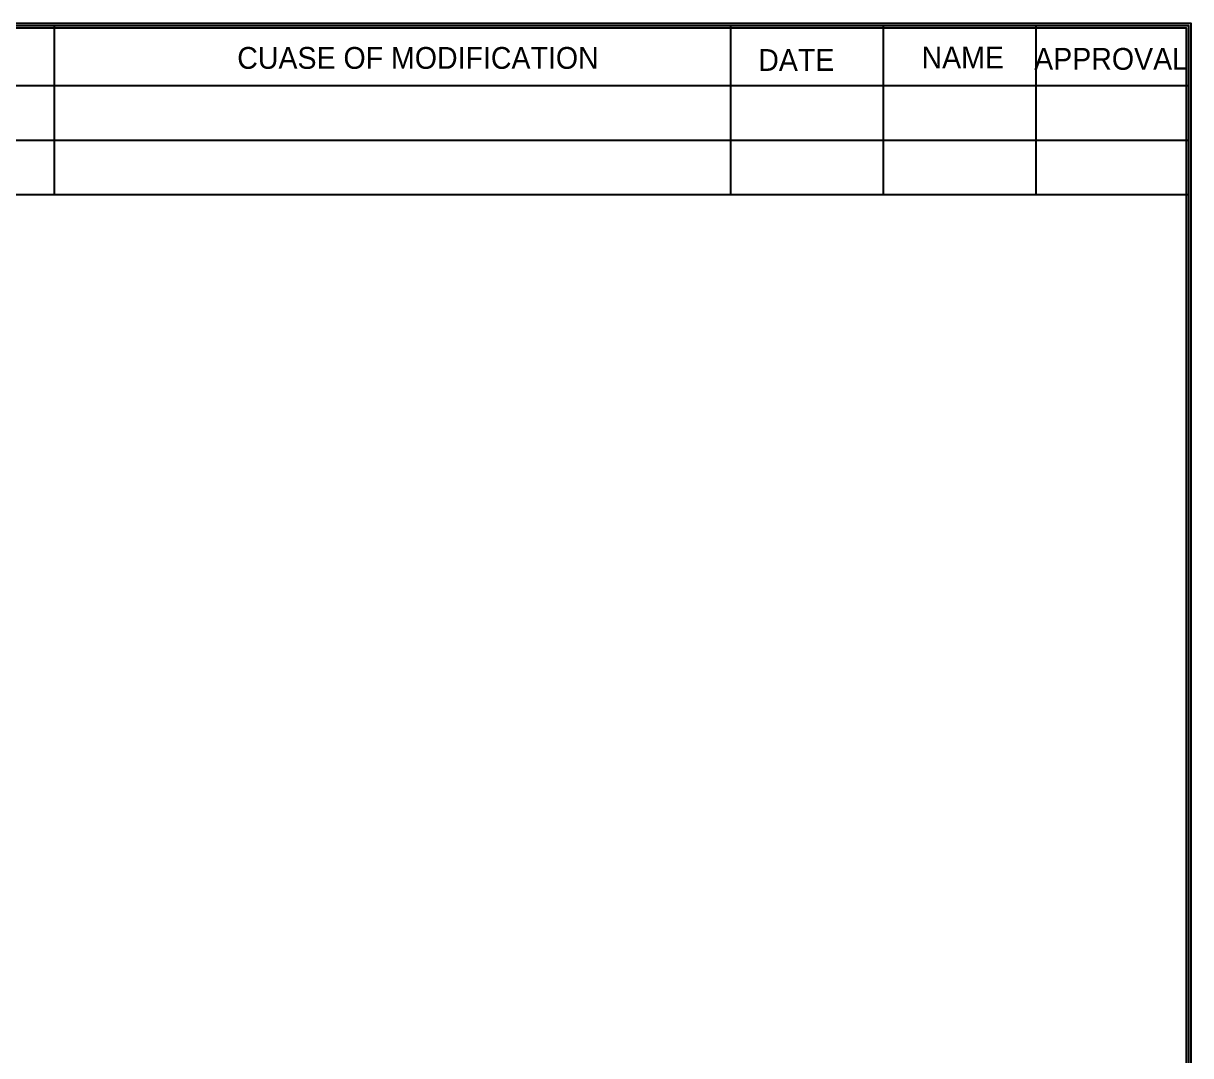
# Model space of a CAD drawing. Extents: x -1998 to 15527, y -687 to 14548.
# Drawn here: x 1076 to 1183, y -403.4 to -308.7 of the extents above; entities that cross this region are included whole.
import ezdxf

# ---------------------------------------------------------------- set-up
doc = ezdxf.new("R2010")
doc.units = 0
doc.header["$LTSCALE"] = 6
doc.header["$MEASUREMENT"] = 0
doc.layers.add('DIM', color=4, linetype='CONTINUOUS')
doc.layers.add('FOM', color=3, linetype='CONTINUOUS')
doc.styles.add('GHS', font='romans', dxfattribs={"bigfont": 'ghs'})

msp = doc.modelspace()

# ---------------------------------------------------------------- linework, layer by layer
at = {"layer": 'FOM', "color": 3}
for p, q in [((1078.85, -308.92), (1078.85, -324.42)), ((1140.85, -308.92), (1140.85, -324.42)), ((1154.85, -308.92), (1154.85, -324.42)), ((1168.85, -308.92), (1168.85, -324.42)), ((1011.85, -314.42), (1182.85, -314.42)), ((1011.85, -319.42), (1182.85, -319.42)), ((1011.85, -324.42), (1182.85, -324.42))]:
    msp.add_line(p, q, dxfattribs=at)
at = {"layer": 'FOM', "color": 7}
for points in [[(1183.05, -682.12), (633.65, -682.12), (633.65, -308.72), (1183.05, -308.72)], [(1182.85, -681.92), (633.85, -681.92), (633.85, -308.92), (1182.85, -308.92)], [(1182.65, -681.72), (634.05, -681.72), (634.05, -309.12), (1182.65, -309.12)]]:
    msp.add_lwpolyline(points, close=True, dxfattribs=at)

# ---------------------------------------------------------------- texts
at = {"layer": 'DIM', "char_height": 2, "attachment_point": 1, "style": 'GHS'}
for s, insert in [('{\\fGulim|b0|i0|c129|p50;CUASE OF MODIFICATION}', (1095.63, -310.89)), ('{\\fGulim|b0|i0|c129|p50;DATE}', (1143.4, -311.08)), ('{\\fGulim|b0|i0|c129|p50;NAME}', (1158.37, -310.85)), ('{\\fGulim|b0|i0|c129|p50;APPROVAL}', (1168.7, -310.98))]:
    msp.add_mtext(s, dxfattribs=dict(at, insert=insert))

doc.saveas('drawing.dxf')
